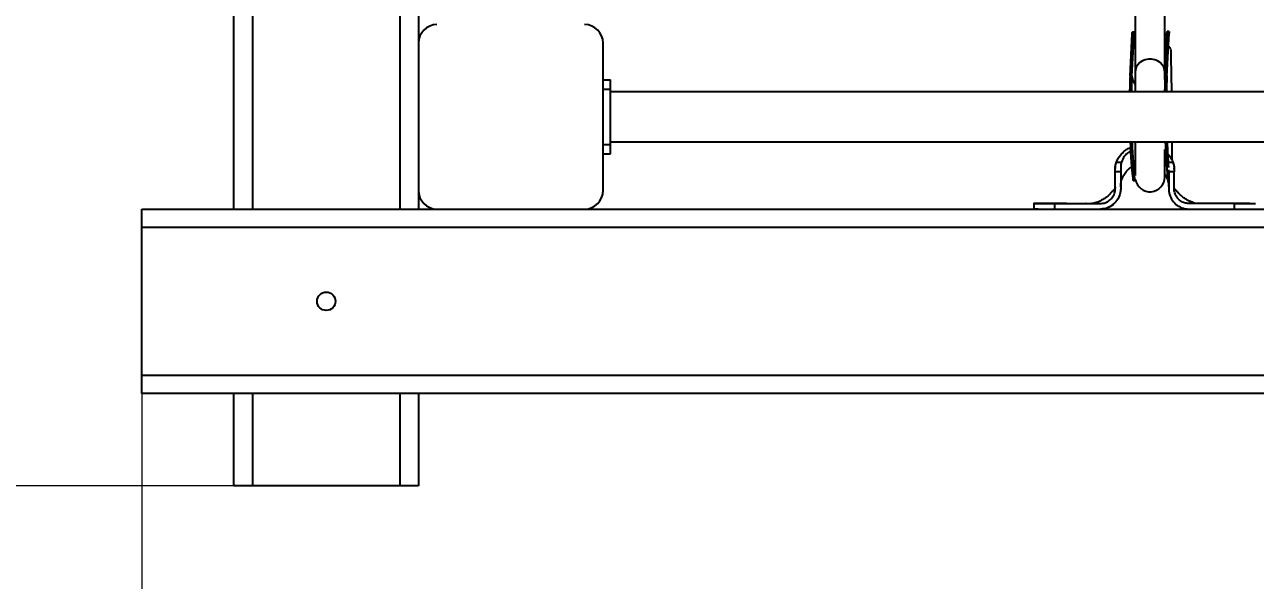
# Model space of a CAD drawing. Header units: millimetres. Extents: x -3362 to 2982, y -2844 to 2289.
# Drawn here: x -1181 to -514, y -763 to -461 of the extents above; entities that cross this region are included whole.
import ezdxf

# ---------------------------------------------------------------- set-up
doc = ezdxf.new("R2010")
doc.units = ezdxf.units.MM
for name, color, linetype in [('DIKOM_ЗОНА', 80, 'Continuous'), ('DIKOM_ОБЪЕКТ', 7, 'Continuous'), ('DIKOM_РАЗМЕР_ЗОНА', 7, 'Continuous'), ('DIKOM_РАЗМЕР_ОБЪЕКТА', 7, 'Continuous')]:
    doc.layers.add(name, color=color, linetype=linetype)
doc.styles.add('style1', font='arial.ttf', dxfattribs={"width": 0.8})
doc.dimstyles.new('1-50', dxfattribs={"dimtxt": 300, "dimasz": 200, "dimexe": 100, "dimexo": 0, "dimgap": 100, "dimtad": 1, "dimdec": 0, "dimtxsty": 'style1', "dimcen": 0, "dimclrd": 7, "dimclre": 7, "dimadec": 1, "dimazin": 2, "dimtfac": 1, "dimtdec": 0, "dimtmove": 0, "dimatfit": 3, "dimfxl": 0, "dimlwd": 25, "dimlwe": 18, "dimarcsym": 0})

# ---------------------------------------------------------------- blocks, each defined once
blk = doc.blocks.new('*D0')
at = {"layer": 'Defpoints', "color": 0, "transparency": 16777216}
for p in [(-2617.78, -272.68), (2982.22, -272.68), (2982.22, -2743.66)]:
    blk.add_point(p, dxfattribs=at)
at = {"layer": 'DIKOM_РАЗМЕР_ЗОНА', "color": 7, "lineweight": 18, "transparency": 16777216}
for p, q in [((-2617.78, -272.68), (-2617.78, -2843.66)), ((2982.22, -272.68), (2982.22, -2843.66))]:
    blk.add_line(p, q, dxfattribs=at)
at = {"layer": 'DIKOM_РАЗМЕР_ЗОНА', "color": 7, "lineweight": 25, "transparency": 16777216}
blk.add_line((-2417.78, -2743.66), (2782.22, -2743.66), dxfattribs=at)
at = {"layer": 'DIKOM_РАЗМЕР_ЗОНА', "color": 7, "transparency": 16777216}
for points in [[(-2417.78, -2710.33), (-2417.78, -2777), (-2617.78, -2743.66)], [(2782.22, -2710.33), (2782.22, -2777), (2982.22, -2743.66)]]:
    blk.add_solid(points, dxfattribs=at)
at = {"layer": 'DIKOM_РАЗМЕР_ЗОНА', "color": 0, "transparency": 16777216, "insert": (182.22, -2490.49), "char_height": 300, "attachment_point": 5, "style": 'style1'}
blk.add_mtext('5600', dxfattribs=at)
blk = doc.blocks.new('*D1')
at = {"layer": 'Defpoints', "color": 0, "transparency": 16777216}
for p in [(-2911.71, 2288.6), (542, 2288.6), (182.22, -2211.4)]:
    blk.add_point(p, dxfattribs=at)
at = {"layer": 'DIKOM_РАЗМЕР_ЗОНА', "color": 7, "lineweight": 18, "transparency": 16777216}
for p, q in [((542, 2288.6), (-3011.71, 2288.6)), ((182.22, -2211.4), (-3011.71, -2211.4))]:
    blk.add_line(p, q, dxfattribs=at)
at = {"layer": 'DIKOM_РАЗМЕР_ЗОНА', "color": 7, "lineweight": 25, "transparency": 16777216}
blk.add_line((-2911.71, -2011.4), (-2911.71, 2088.6), dxfattribs=at)
at = {"layer": 'DIKOM_РАЗМЕР_ЗОНА', "color": 7, "transparency": 16777216}
for points in [[(-2945.05, 2088.6), (-2878.38, 2088.6), (-2911.71, 2288.6)], [(-2945.05, -2011.4), (-2878.38, -2011.4), (-2911.71, -2211.4)]]:
    blk.add_solid(points, dxfattribs=at)
at = {"layer": 'DIKOM_РАЗМЕР_ЗОНА', "color": 0, "transparency": 16777216, "insert": (-3164.89, 38.6), "char_height": 300, "attachment_point": 5, "rotation": 90, "style": 'style1'}
blk.add_mtext('4500', dxfattribs=at)
blk = doc.blocks.new('*D2')
at = {"layer": 'Defpoints', "color": 0, "transparency": 16777216}
for p in [(1482.22, -656.4), (-1117.78, -661.4), (1482.22, -1227.16)]:
    blk.add_point(p, dxfattribs=at)
at = {"layer": 'DIKOM_РАЗМЕР_ОБЪЕКТА', "color": 7, "lineweight": 18, "transparency": 16777216}
for p, q in [((1482.22, -656.4), (1482.22, -1327.16)), ((-1117.78, -661.4), (-1117.78, -1327.16))]:
    blk.add_line(p, q, dxfattribs=at)
at = {"layer": 'DIKOM_РАЗМЕР_ОБЪЕКТА', "color": 7, "lineweight": 25, "transparency": 16777216}
blk.add_line((-917.78, -1227.16), (1282.22, -1227.16), dxfattribs=at)
at = {"layer": 'DIKOM_РАЗМЕР_ОБЪЕКТА', "color": 7, "transparency": 16777216}
for points in [[(-917.78, -1193.83), (-917.78, -1260.5), (-1117.78, -1227.16)], [(1282.22, -1193.83), (1282.22, -1260.5), (1482.22, -1227.16)]]:
    blk.add_solid(points, dxfattribs=at)
at = {"layer": 'DIKOM_РАЗМЕР_ОБЪЕКТА', "color": 0, "transparency": 16777216, "insert": (182.22, -973.99), "char_height": 300, "attachment_point": 5, "style": 'style1'}
blk.add_mtext('2600', dxfattribs=at)
blk = doc.blocks.new('*D3')
at = {"layer": 'Defpoints', "color": 0, "transparency": 16777216}
for p in [(-967.78, 788.6), (-1386.54, -711.4), (-972.78, -711.4)]:
    blk.add_point(p, dxfattribs=at)
at = {"layer": 'DIKOM_РАЗМЕР_ОБЪЕКТА', "color": 7, "lineweight": 18, "transparency": 16777216}
for p, q in [((-967.78, 788.6), (-1486.54, 788.6)), ((-972.78, -711.4), (-1486.54, -711.4))]:
    blk.add_line(p, q, dxfattribs=at)
at = {"layer": 'DIKOM_РАЗМЕР_ОБЪЕКТА', "color": 7, "lineweight": 25, "transparency": 16777216}
blk.add_line((-1386.54, 588.6), (-1386.54, -511.4), dxfattribs=at)
at = {"layer": 'DIKOM_РАЗМЕР_ОБЪЕКТА', "color": 7, "transparency": 16777216}
for points in [[(-1419.87, 588.6), (-1353.21, 588.6), (-1386.54, 788.6)], [(-1419.87, -511.4), (-1353.21, -511.4), (-1386.54, -711.4)]]:
    blk.add_solid(points, dxfattribs=at)
at = {"layer": 'DIKOM_РАЗМЕР_ОБЪЕКТА', "color": 0, "transparency": 16777216, "insert": (-1639.71, 38.6), "char_height": 300, "attachment_point": 5, "rotation": 90, "style": 'style1'}
blk.add_mtext('1500', dxfattribs=at)

msp = doc.modelspace()

# ---------------------------------------------------------------- linework, layer by layer
at = {"layer": 'DIKOM_ЗОНА', "color": 3, "lineweight": 15}
msp.add_arc((-1117.78, -711.4), 1500, 180, 270, dxfattribs=at)
at = {"layer": 'DIKOM_ОБЪЕКТ'}
for p, q in [((-1067.78, -561.4), (-1067.78, 638.6)), ((-1057.78, 638.6), (-1057.78, -561.4)), ((-977.78, -561.4), (-977.78, 638.6)), ((-967.78, 548.6), (-967.78, -471.4)), ((-579.41, -443.75), (-579.41, -487.2)), ((-563.41, -487.2), (-563.41, -443.75)), ((-582.23, -489.38), (-581.08, -466.38)), ((-581.23, -489.36), (-580.08, -466.36)), ((-580.08, -466.36), (-581.08, -466.38)), ((-579.91, -465.47), (-580.91, -465.49)), ((-563.26, -489.03), (-562.1, -466.03)), ((-562.26, -489.71), (-561.03, -465.17)), ((-562.26, -489.01), (-561.1, -466.01)), ((-561.1, -466.01), (-562.1, -466.03)), ((-561.03, -465.12), (-562.04, -465.14)), ((-967.78, -471.4), (-967.78, -551.4)), ((-867.78, -551.4), (-867.78, -471.4)), ((-559.66, -497.9), (-559.89, -478.9)), ((-867.78, -491.4), (-863.78, -491.4)), ((-863.78, -496.4), (-863.78, -491.4)), ((-582.23, -489.38), (-581.23, -489.36)), ((-579.41, -487.2), (-579.41, -497.9)), ((-563.41, -491.11), (-563.41, -487.2)), ((-563.26, -489.03), (-562.26, -489.01)), ((-562.26, -489.01), (-562.26, -489.7)), ((-867.78, -496.4), (-863.78, -496.4)), ((-863.78, -526.4), (-863.78, -496.4)), ((128.22, -497.9), (-863.78, -497.9)), ((-867.78, -526.4), (-863.78, -526.4)), ((-863.78, -524.9), (128.22, -524.9)), ((-863.78, -531.4), (-863.78, -526.4)), ((-579.41, -524.9), (-579.41, -543.2)), ((-867.78, -531.4), (-863.78, -531.4)), ((-563.41, -544.03), (-563.41, -529.19)), ((-563.41, -530.05), (-562.93, -530.43)), ((-590.22, -538.63), (-590.25, -539.33)), ((-589.65, -536.05), (-586.93, -536.05)), ((-561.7, -536.05), (-558.98, -536.05)), ((-558.35, -539.75), (-558.4, -539.05)), ((-558.35, -539.77), (-558.36, -539.05)), ((-587.31, -541.26), (-590.31, -541.26)), ((-590.31, -549.4), (-590.31, -541.26)), ((-587.31, -541.26), (-587.31, -549.4)), ((-580.36, -545.94), (-579.36, -545.92)), ((-558.31, -541.26), (-561.31, -541.26)), ((-561.31, -541.26), (-561.31, -549.4)), ((-558.31, -549.4), (-558.31, -541.26)), ((-967.78, -551.4), (-967.78, -561.4)), ((-590.31, -550.4), (-590.31, -549.4)), ((-587.31, -549.4), (-587.31, -550.4)), ((-561.31, -549.4), (-561.31, -550.4)), ((-558.31, -550.4), (-558.31, -549.4)), ((-634.31, -558.4), (-634.31, -561.4)), ((-629.04, -558.4), (-634.3, -558.4)), ((-625.82, -558.4), (-627.09, -558.4)), ((-623.03, -561.4), (-623.03, -558.4)), ((-623.03, -558.4), (-598.31, -558.4)), ((-593.34, -560.15), (-591.58, -559.1)), ((-591.7, -559.19), (-590.88, -558.44)), ((-525.6, -558.4), (-550.3, -558.4)), ((-525.6, -561.4), (-525.6, -558.4)), ((-521.45, -558.4), (-514.33, -558.4)), ((-1117.78, -561.4), (-957.78, -561.4)), ((-1117.78, -571.4), (-1117.78, -561.4)), ((-957.78, -561.4), (-877.78, -561.4)), ((-877.78, -561.4), (142.22, -561.4)), ((1482.22, -571.4), (-1117.78, -571.4)), ((-1117.78, -651.4), (-1117.78, -571.4)), ((-1117.78, -651.4), (1482.22, -651.4)), ((-1117.78, -661.4), (-1117.78, -651.4)), ((1482.22, -661.4), (-1117.78, -661.4)), ((-1067.78, -711.4), (-1067.78, -661.4)), ((-1057.78, -661.4), (-1057.78, -711.4)), ((-977.78, -711.4), (-977.78, -661.4)), ((-967.78, -661.4), (-967.78, -711.4)), ((-1057.78, -711.4), (-1067.78, -711.4)), ((-977.78, -711.4), (-1057.78, -711.4)), ((-967.78, -711.4), (-977.78, -711.4))]:
    msp.add_line(p, q, dxfattribs=at)
at = {"layer": 'DIKOM_ОБЪЕКТ', "flags": 128}
for points in [[(-563.41, -487.2), (-563.51, -486.04), (-563.98, -484.55), (-564.79, -483.18), (-565.91, -482), (-567.28, -481.07), (-568.85, -480.42), (-570.54, -480.08), (-572.27, -480.08), (-573.96, -480.42), (-575.53, -481.07), (-576.91, -482), (-578.03, -483.18), (-578.84, -484.55), (-579.3, -486.04), (-579.41, -487.2)], [(-562.26, -489.7), (-562.37, -490.64), (-562.43, -490.94)], [(-582.14, -524.9), (-582.04, -527.7), (-581.91, -530.65), (-581.78, -533.42), (-581.63, -535.98), (-581.47, -538.3), (-581.31, -540.34), (-581.14, -542.1), (-580.97, -543.54), (-580.8, -544.66), (-580.64, -545.43), (-580.47, -545.86), (-580.36, -545.94)], [(-581.14, -524.9), (-581.04, -527.68), (-580.91, -530.63), (-580.78, -533.4), (-580.63, -535.96), (-580.47, -538.28), (-580.31, -540.32), (-580.14, -542.08), (-579.97, -543.53), (-579.81, -544.64), (-579.64, -545.41), (-579.47, -545.84), (-579.31, -545.91), (-579.22, -545.77)], [(-605.98, -558.39), (-606.12, -558.39), (-606.27, -558.39)]]:
    msp.add_lwpolyline(points, dxfattribs=at)
at = {"layer": 'DIKOM_ОБЪЕКТ'}
msp.add_circle((-1017.78, -611.4), 5, dxfattribs=at)
for centre, radius, start, end in [((-957.78, -471.4), 10, 90, 180), ((-877.78, -471.4), 10, 0, 90), ((-345.42, -500.38), 237.06, 177.34016, 179.40091), ((-344.27, -500.37), 237.22, 177.34033, 179.40414), ((-574.34, -488.92), 6.91, 183.62634, 222.78934), ((-323.72, -500.13), 239.79, 177.34596, 179.46655), ((-322.76, -500.12), 239.76, 177.34536, 179.47065), ((-388.47, -522.58), 174.71, 180.7614, 187.21827), ((-224.93, -514.26), 337.4, 181.80663, 184.16853), ((-979.75, -525.95), 420.38, 358.78108, 0.14293), ((-571.41, -544.03), 8, 189.90145, 0), ((-957.78, -551.4), 10, 180, 270), ((-877.78, -551.4), 10, 270, 0)]:
    msp.add_arc(centre, radius, start, end, dxfattribs=at)
for points, knots in [([(-581.08, -466.38), (-581.06, -466.09), (-581.04, -465.58), (-580.95, -465.54), (-580.91, -465.53)], [0, 0, 0, 0, 0.554091, 1, 1, 1, 1]), ([(-579.41, -466.06), (-579.47, -465.96), (-579.73, -465.61), (-579.9, -465.41), (-580.03, -465.53), (-580.06, -466.08), (-580.08, -466.36)], [0, 0, 0, 0, 0.100124, 0.386827, 0.676688, 1, 1, 1, 1]), ([(-562.03, -465.15), (-562.07, -465.24), (-562.13, -465.42), (-562.54, -466.29), (-563.07, -467.02), (-563.34, -467.41)], [0, 0, 0, 0, 0.337804, 0.658896, 1, 1, 1, 1]), ([(-562.1, -466.03), (-562.08, -465.74), (-562.05, -465.27), (-562.04, -465.24), (-562.04, -465.22)], [0, 0, 0, 0, 0.633388, 1, 1, 1, 1]), ([(-561.03, -465.15), (-561.04, -465.17), (-561.05, -465.22), (-561.08, -465.73), (-561.1, -466.01)], [0, 0, 0, 0, 0.456555, 1, 1, 1, 1]), ([(-559.89, -478.9), (-559.89, -478.34), (-559.91, -477.21), (-560.01, -475.62), (-560.27, -474.36), (-560.76, -473.58), (-561.24, -473.39), (-561.46, -473.31)], [0, 0, 0, 0, 0.211742, 0.423579, 0.633069, 0.834054, 1, 1, 1, 1]), ([(-562.62, -497.9), (-562.61, -497.19), (-562.59, -495.52), (-562.52, -493.14), (-562.46, -491.68), (-562.43, -490.93)], [0, 0, 0, 0, 0.265786, 0.62056, 1, 1, 1, 1]), ([(-561.72, -536.15), (-561.73, -536.06), (-561.79, -535.22), (-561.91, -533.26), (-562.06, -530.36), (-562.18, -527.55), (-562.25, -525.66), (-562.28, -524.9)], [0, 0, 0, 0, 0.033432, 0.300879, 0.564343, 0.823725, 1, 1, 1, 1]), ([(-589.65, -536.05), (-589.48, -535.62), (-588.82, -533.93), (-587.29, -531.78), (-585.15, -529.85), (-583.53, -528.7), (-582.42, -528.21), (-582.02, -528.03)], [0, 0, 0, 0, 0.124156, 0.48124, 0.682344, 0.883557, 1, 1, 1, 1]), ([(-581.94, -529.95), (-582.26, -530.13), (-583.29, -530.71), (-585.01, -532.33), (-586.34, -534.29), (-586.82, -535.72), (-586.93, -536.05)], [0, 0, 0, 0, 0.133915, 0.436916, 0.86788, 1, 1, 1, 1]), ([(-562.01, -531.29), (-561.47, -531.87), (-560.17, -533.27), (-559.42, -535.02), (-558.98, -536.05)], [0, 0, 0, 0, 0.410877, 1, 1, 1, 1]), ([(-590.31, -540.18), (-590.29, -539.49), (-590.24, -538.08), (-589.85, -536.73), (-589.65, -536.05)], [0, 0, 0, 0, 0.492159, 1, 1, 1, 1]), ([(-590.31, -541.26), (-590.31, -541.17), (-590.31, -540.81), (-590.31, -540.45), (-590.31, -540.18)], [0, 0, 0, 0, 0.256358, 1, 1, 1, 1]), ([(-586.93, -536.05), (-586.95, -536.13), (-587.07, -536.54), (-587.29, -537.59), (-587.32, -539.26), (-587.32, -540.59), (-587.31, -541.26)], [0, 0, 0, 0, 0.048352, 0.242116, 0.618919, 1, 1, 1, 1]), ([(-587.31, -549.47), (-587.31, -549.37), (-587.31, -549.2), (-587.3, -548.88), (-587.27, -548.19), (-587.08, -546.63), (-586.41, -544.35), (-585.02, -541.88), (-583.35, -539.89), (-582.01, -538.98), (-581.44, -538.59)], [0, 0, 0, 0, 0.022477, 0.041677, 0.077103, 0.184247, 0.404666, 0.624073, 0.840117, 1, 1, 1, 1]), ([(-561.31, -541.26), (-561.31, -541.18), (-561.31, -540.8), (-561.31, -540.43), (-561.31, -540.14)], [0, 0, 0, 0, 0.226524, 1, 1, 1, 1]), ([(-558.98, -536.05), (-558.79, -536.71), (-558.39, -538.05), (-558.34, -539.46), (-558.31, -540.18)], [0, 0, 0, 0, 0.4916, 1, 1, 1, 1]), ([(-558.31, -540.18), (-558.31, -540.28), (-558.31, -540.64), (-558.31, -540.99), (-558.31, -541.26)], [0, 0, 0, 0, 0.25626, 1, 1, 1, 1]), ([(-563.6, -542.05), (-563.11, -542.87), (-562.08, -544.58), (-561.45, -547.08), (-561.32, -548.73), (-561.31, -549.35), (-561.31, -549.41)], [0, 0, 0, 0, 0.366093, 0.764956, 0.973692, 1, 1, 1, 1]), ([(-590.31, -549.58), (-590.31, -549.67), (-590.31, -549.85), (-590.33, -549.9), (-590.33, -549.94), (-590.35, -550.02), (-590.36, -550.06), (-590.37, -550.09), (-590.39, -550.12), (-590.41, -550.18), (-590.5, -550.43), (-591.04, -551.12), (-591.95, -552.03), (-593.14, -553.3), (-594.23, -554.3), (-595.11, -555.02), (-596.03, -555.67), (-597.13, -556.38), (-598.55, -557.15), (-600.3, -557.86), (-602.12, -558.34), (-602.82, -558.38), (-603.18, -558.4)], [0, 0, 0, 0, 0.018185, 0.034391, 0.05285, 0.05671, 0.058314, 0.059778, 0.061255, 0.062949, 0.067428, 0.091963, 0.171059, 0.268632, 0.337569, 0.396366, 0.442783, 0.502184, 0.593495, 0.710962, 0.847912, 1, 1, 1, 1]), ([(-587.31, -550.4), (-587.31, -550.49), (-587.32, -550.91), (-587.44, -552.57), (-588.24, -555.33), (-590.46, -558.4), (-593.56, -560.55), (-596.35, -561.34), (-597.95, -561.39), (-598.31, -561.4)], [0, 0, 0, 0, 0.014813, 0.074109, 0.290048, 0.505967, 0.720945, 0.93601, 1, 1, 1, 1]), ([(-598.31, -558.4), (-598.09, -558.4), (-596.97, -558.37), (-594.98, -557.84), (-592.71, -556.32), (-591.07, -554.13), (-590.38, -552.03), (-590.33, -550.77), (-590.31, -550.4)], [0, 0, 0, 0, 0.05413, 0.268332, 0.482528, 0.697285, 0.911982, 1, 1, 1, 1]), ([(-561.31, -550.4), (-561.31, -550.49), (-561.31, -550.91), (-561.19, -552.57), (-560.39, -555.31), (-558.2, -558.37), (-555.12, -560.53), (-552.31, -561.34), (-550.7, -561.39), (-550.31, -561.4)], [0, 0, 0, 0, 0.014812, 0.074105, 0.288789, 0.503468, 0.718044, 0.933087, 1, 1, 1, 1]), ([(-545.34, -558.4), (-545.66, -558.39), (-546.26, -558.36), (-547.79, -558.01), (-549.34, -557.46), (-550.85, -556.75), (-552.09, -556.01), (-553.2, -555.25), (-554.15, -554.52), (-555.21, -553.56), (-556.26, -552.42), (-557.17, -551.55), (-557.83, -550.84), (-558.14, -550.39), (-558.22, -550.19), (-558.23, -550.14), (-558.25, -550.11), (-558.26, -550.08), (-558.27, -550.06), (-558.29, -549.97), (-558.29, -549.96), (-558.31, -549.86), (-558.31, -549.82), (-558.32, -549.5), (-558.31, -549.05), (-558.31, -548.69), (-558.31, -548.66)], [0, 0, 0, 0, 0.1235, 0.236936, 0.338254, 0.423566, 0.505838, 0.555173, 0.608287, 0.672828, 0.753511, 0.819963, 0.860358, 0.87946, 0.882841, 0.884166, 0.885324, 0.886417, 0.887538, 0.890108, 0.907333, 0.920554, 0.928247, 0.937348, 0.995224, 1, 1, 1, 1]), ([(-550.3, -558.4), (-550.39, -558.4), (-550.85, -558.4), (-552.06, -558.27), (-554, -557.65), (-556.1, -556.14), (-557.67, -553.91), (-558.27, -551.87), (-558.3, -550.69), (-558.31, -550.4)], [0, 0, 0, 0, 0.022087, 0.110624, 0.289017, 0.502892, 0.717715, 0.931825, 1, 1, 1, 1]), ([(-634.29, -558.4), (-634.3, -558.4), (-634.39, -558.4), (-634.04, -558.4), (-633.18, -558.4), (-631.74, -558.4), (-629.81, -558.4), (-627.04, -558.4), (-624.54, -558.4), (-623.03, -558.4)], [0, 0, 0, 0, 0.012296, 0.165143, 0.313683, 0.466531, 0.61507, 0.767917, 1, 1, 1, 1]), ([(-626.04, -558.4), (-626.66, -558.4), (-627.87, -558.4), (-628.65, -558.4), (-629.04, -558.4)], [0, 0, 0, 0, 0.507946, 1, 1, 1, 1]), ([(-621.44, -558.4), (-622.74, -558.4), (-625.23, -558.4), (-627.56, -558.4), (-628.68, -558.4)], [0, 0, 0, 0, 0.521844, 1, 1, 1, 1]), ([(-616.71, -558.4), (-618.02, -558.4), (-620.53, -558.4), (-622.49, -558.4), (-623.42, -558.4)], [0, 0, 0, 0, 0.522533, 1, 1, 1, 1]), ([(-591.43, -558.99), (-591.38, -558.94), (-591.27, -558.85), (-591.15, -558.75), (-591.09, -558.7)], [0, 0, 0, 0, 0.499812, 1, 1, 1, 1]), ([(-544.88, -558.38), (-544.95, -558.38), (-545.08, -558.38), (-545.22, -558.38), (-545.28, -558.38)], [0, 0, 0, 0, 0.498421, 1, 1, 1, 1]), ([(-524.94, -558.4), (-525.88, -558.4), (-527.83, -558.4), (-530.33, -558.4), (-531.63, -558.4)], [0, 0, 0, 0, 0.477549, 1, 1, 1, 1]), ([(-517.42, -558.4), (-518.33, -558.4), (-521.47, -558.4), (-524.6, -558.4), (-526.82, -558.4)], [0, 0, 0, 0, 0.291652, 1, 1, 1, 1]), ([(-525.6, -558.4), (-525.51, -558.4), (-525.1, -558.4), (-523.38, -558.4), (-520.97, -558.4), (-518.43, -558.4), (-516.6, -558.4), (-515.26, -558.4), (-514.45, -558.4), (-514.37, -558.4), (-514.33, -558.4)], [0, 0, 0, 0, 0.012375, 0.061893, 0.261125, 0.409636, 0.562453, 0.710965, 0.863783, 1, 1, 1, 1]), ([(-632.06, -561.4), (-632.44, -561.4), (-633.33, -561.4), (-634.04, -561.4), (-634.4, -561.4), (-634.3, -561.4), (-634.3, -561.4)], [0, 0, 0, 0, 0.268827, 0.62919, 0.979396, 1, 1, 1, 1])]:
    msp.add_open_spline(points, degree=3, knots=knots, dxfattribs=at)

# ---------------------------------------------------------------- dimensions: what is measured, and where the dimension line sits
at = {"layer": 'DIKOM_РАЗМЕР_ЗОНА'}
dim = msp.add_linear_dim(base=(-2911.71, 2288.6), p1=(182.22, -2211.4), p2=(542, 2288.6), angle=90, dimstyle='1-50', dxfattribs=at)
dim.commit()
dim.dimension.update_dxf_attribs({"geometry": '*D1', "text_midpoint": (-2911.71, 38.6), "dimtype": 160})
dim = msp.add_linear_dim(base=(2982.22, -2743.66), p1=(-2617.78, -272.68), p2=(2982.22, -272.68), dimstyle='1-50', dxfattribs=at)
dim.commit()
dim.dimension.update_dxf_attribs({"geometry": '*D0', "text_midpoint": (182.22, -2743.66), "dimtype": 160})
at = {"layer": 'DIKOM_РАЗМЕР_ОБЪЕКТА'}
dim = msp.add_linear_dim(base=(-1386.54, -711.4), p1=(-967.78, 788.6), p2=(-972.78, -711.4), angle=90, dimstyle='1-50', dxfattribs=at)
dim.commit()
dim.dimension.update_dxf_attribs({"geometry": '*D3', "text_midpoint": (-1386.54, 38.6), "dimtype": 160})
dim = msp.add_linear_dim(base=(1482.22, -1227.16), p1=(-1117.78, -661.4), p2=(1482.22, -656.4), dimstyle='1-50', dxfattribs=at)
dim.commit()
dim.dimension.update_dxf_attribs({"geometry": '*D2', "text_midpoint": (182.22, -1227.16), "dimtype": 160})

doc.saveas('drawing.dxf')
